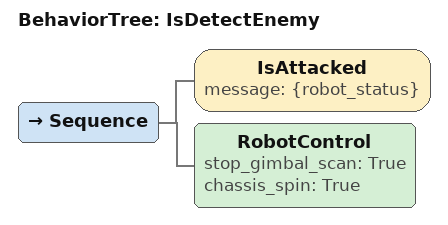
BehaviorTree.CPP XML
<root BTCPP_format="4">
  <BehaviorTree ID="IsDetectEnemy">
    <Sequence>
        <!-- 是否检测到敌人 -->
      <IsAttacked message="{robot_status}"/>
        <RobotControl stop_gimbal_scan="True"
            chassis_spin="True"/>
    </Sequence>
  </BehaviorTree>
</root>
